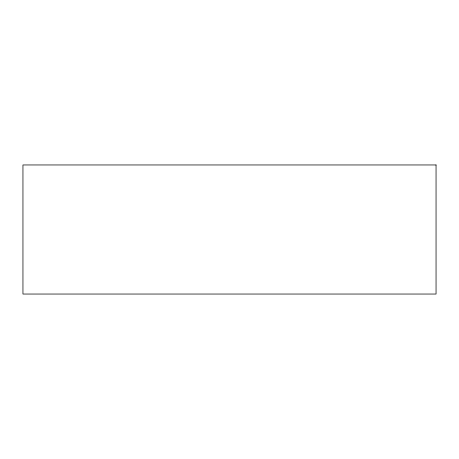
<?xml version="1.0" encoding="UTF-8"?>
<svg xmlns="http://www.w3.org/2000/svg" width="459" height="459" viewBox="0 0 459 459"><rect width="100%" height="100%" fill="white"/><g stroke="black" fill="none" stroke-linecap="round" stroke-linejoin="round"><path stroke-width="0.69" d="M436.05 164.959L22.95 164.959L22.95 294.041L436.05 294.041L436.05 164.959"/></g></svg>
